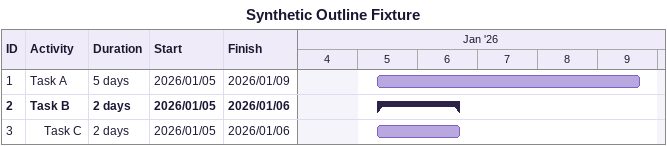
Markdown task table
Synthetic Outline Fixture

| ID | Level | Task | Duration | Start | Finish |
|---|---|---|---|---|---|
| 1 | 1 | Task A | 5d | 2026-01-05 | 2026-01-09 |
| 2 | 1 | **Task B** | 2d | 2026-01-05 | 2026-01-06 |
| 3 | 2 | Task C | 2d | 2026-01-05 | 2026-01-06 |
